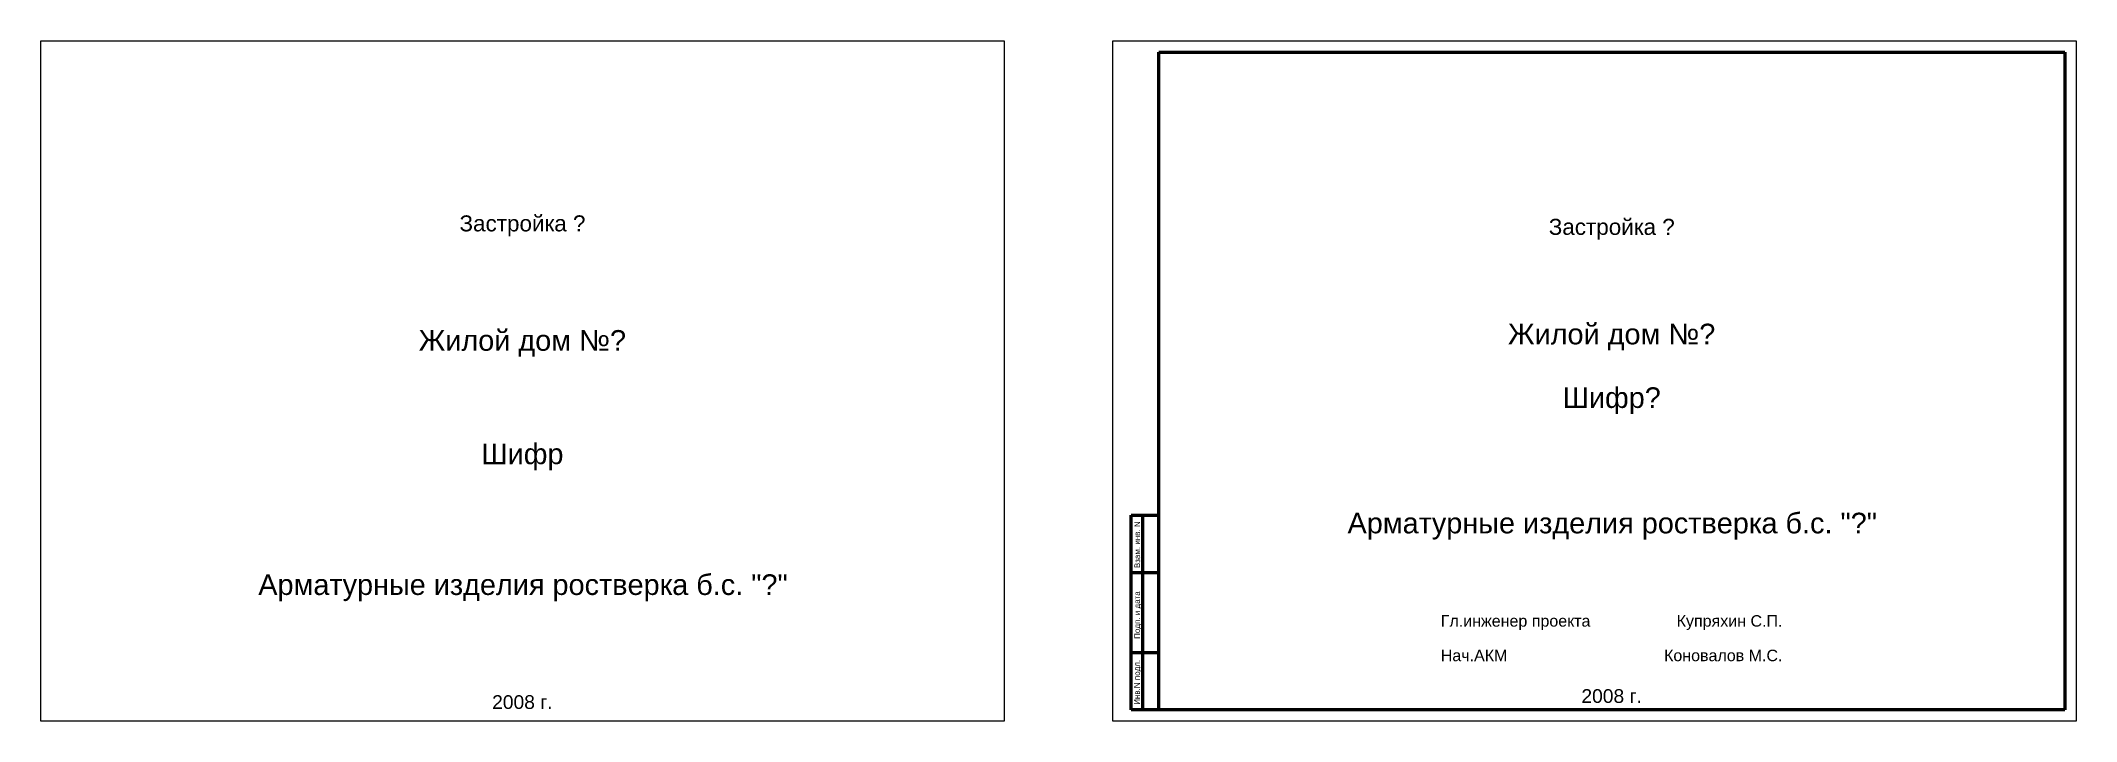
# Model space of a CAD drawing. Header units: millimetres. Extents: x 157 to 1045, y 166 to 463.
import ezdxf
from ezdxf.enums import TextEntityAlignment as Align

# ---------------------------------------------------------------- set-up
doc = ezdxf.new("R2010")
doc.units = ezdxf.units.MM
doc.styles.add('SPDS', font='arial.ttf')

# ---------------------------------------------------------------- blocks, each defined once
blk = doc.blocks.new('Обложка_верх')
at = {"lineweight": 25}
for p, q in [((0, 0), (0, 297)), ((0, 297), (420, 297)), ((420, 297), (420, 0)), ((420, 0), (0, 0))]:
    blk.add_line(p, q, dxfattribs=at)
at = {"style": 'SPDS'}
for tag, p, height in [('АДРЕС_001', (182.6, 209.81), 7), ('НАЗВАНИЕ_АЛЬБОМА_001', (94.86, 55.13), 9)]:
    blk.add_attdef(tag, p, '', height=height, dxfattribs=at)
for tag, height, p in [('НАИМЕН_ОБЪЕКТА', 9, (210, 146.95)), ('ШИФР', 9, (210, 109.51)), ('АЛЬБОМ_НОМЕР', 9, (210, 81.1)), ('ГОД', 6, (210, 3.59))]:
    blk.add_attdef(tag, text='', height=height, dxfattribs=at).set_placement(p, align=Align.BOTTOM_CENTER)
blk = doc.blocks.new('Обложка_низ')
at = {"lineweight": 25}
for p, q in [((0, 0), (0, 297)), ((0, 297), (420, 297)), ((420, 297), (420, 0)), ((420, 0), (0, 0))]:
    blk.add_line(p, q, dxfattribs=at)
at = {"color": 7, "lineweight": 60}
for p, q in [((20, 5), (20, 292)), ((20, 292), (415, 292)), ((415, 292), (415, 5)), ((20, 5), (20, 155)), ((8, 5), (8, 90)), ((8, 90), (20, 90)), ((13, 5), (13, 90)), ((8, 65), (20, 65)), ((8, 30), (20, 30)), ((20, 5), (8, 5)), ((415, 5), (20, 5))]:
    blk.add_line(p, q, dxfattribs=at)
at = {"color": 7, "ltscale": 100, "style": 'SPDS'}
for s, p in [('Взам. инв. N', (11.83, 66.85)), ('Подп. и дата', (11.76, 35.97)), ('Инв.N подл.', (11.73, 7.2))]:
    blk.add_text(s, height=2.5, rotation=90, dxfattribs=at).set_placement(p)
at = {"style": 'SPDS'}
for tag, p, height in [('АДРЕС_001', (190, 212.26), 7), ('НАЗВАНИЕ_АЛЬБОМА_001', (102.27, 82.01), 9), ('ДОЛЖНОСТЬ1', (142.91, 56.41), 5), ('ДОЛЖНОСТЬ2', (142.91, 41.32), 5), ('ДОЛЖНОСТЬ3', (142.91, 26.24), 5)]:
    blk.add_attdef(tag, p, '', height=height, dxfattribs=at)
for tag, height, p in [('НАИМЕН_ОБЪЕКТА', 9, (217.41, 161.79)), ('ШИФР', 9, (217.41, 134.04)), ('АЛЬБОМ_НОМЕР', 9, (217.41, 106.33)), ('ГОД', 6, (217.41, 6.22))]:
    blk.add_attdef(tag, text='', height=height, dxfattribs=at).set_placement(p, align=Align.BOTTOM_CENTER)
for tag, p in [('ФАМИЛИЯ1', (291.9, 56.41)), ('ФАМИЛИЯ2', (291.9, 41.32)), ('ФАМИЛИЯ3', (291.9, 26.24))]:
    blk.add_attdef(tag, text='', height=5, dxfattribs=at).set_placement(p, align=Align.RIGHT)

msp = doc.modelspace()

# ---------------------------------------------------------------- block references
ref = msp.add_blockref('Обложка_верх', (157.31, 165.67))
ref.add_attrib('ШИФР', 'Шифр', dxfattribs={"height": 9, "style": 'SPDS'}).set_placement((367.31, 275.17), align=Align.BOTTOM_CENTER)
ref.add_attrib('НАИМЕН_ОБЪЕКТА', 'Жилой дом №?', dxfattribs={"height": 9, "style": 'SPDS'}).set_placement((367.31, 324.67), align=Align.BOTTOM_CENTER)
ref.add_attrib('АДРЕС_001', 'Застройка ?', (339.91, 379.44), dxfattribs={"height": 7, "style": 'SPDS'})
ref.add_attrib('НАЗВАНИЕ_АЛЬБОМА_001', 'Арматурные изделия ростверка б.с. "?"', (252.18, 220.8), dxfattribs={"height": 9, "style": 'SPDS'})
ref.add_attrib('ГОД', '2008 г.', dxfattribs={"height": 6, "style": 'SPDS'}).set_placement((367.31, 169.26), align=Align.BOTTOM_CENTER)
msp.add_blockref('Обложка_низ', (624.82, 165.67)).add_auto_attribs({'ШИФР': 'Шифр?', 'АДРЕС_001': 'Застройка ?', 'НАИМЕН_ОБЪЕКТА': 'Жилой дом №?', 'НАЗВАНИЕ_АЛЬБОМА_001': 'Арматурные изделия ростверка б.с. "?"', 'ГОД': '2008 г.', 'ДОЛЖНОСТЬ2': 'Гл.инженер проекта', 'ФАМИЛИЯ2': 'Купряхин C.П.', 'ДОЛЖНОСТЬ3': 'Нач.АКМ', 'ФАМИЛИЯ3': 'Коновалов М.С.'})

doc.saveas('drawing.dxf')
